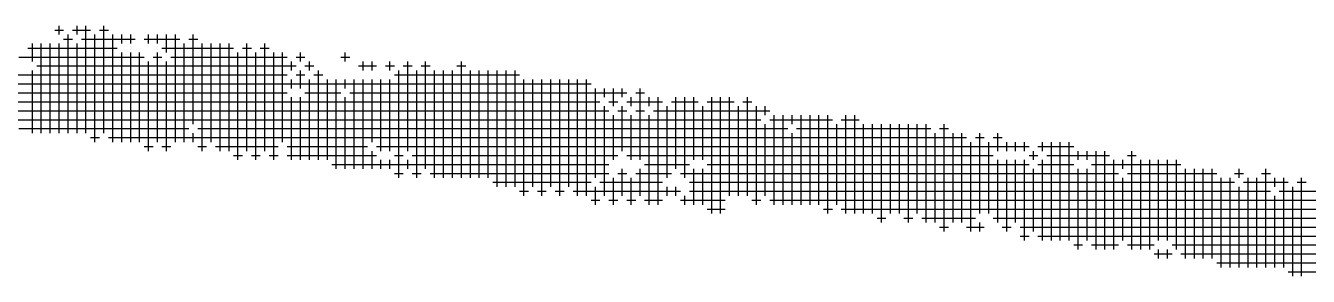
# Model space of a CAD drawing. Header units: feet. Extents: x 0 to 510288, y 0 to 371336.
# Drawn here: x 355453 to 356131, y 87779 to 87911 of the extents above; entities that cross this region are included whole.
import ezdxf

# ---------------------------------------------------------------- set-up
doc = ezdxf.new("R2010")
doc.units = ezdxf.units.FT
doc.header["$LTSCALE"] = 100
doc.header["$MEASUREMENT"] = 0
doc.layers.add('CX-MISC', color=2, linetype='CONTINUOUS')

msp = doc.modelspace()

# ---------------------------------------------------------------- linework, layer by layer
at = {"layer": 'CX-MISC'}
for p, q in [((355468.75, 87908.66, 12271.3), (355473.47, 87908.66, 12271.3)), ((355471.11, 87906.3, 12271.3), (355471.11, 87911.02, 12271.3)), ((355478.2, 87908.66, 12271.3), (355487.65, 87908.66, 12271.3)), ((355480.56, 87906.3, 12271.3), (355480.56, 87911.02, 12271.3)), ((355485.28, 87854.32, 12271.3), (355485.28, 87911.02, 12271.3)), ((355492.37, 87908.66, 12271.3), (355497.1, 87908.66, 12271.3)), ((355494.73, 87854.32, 12271.3), (355494.73, 87911.02, 12271.3)), ((355456.93, 87892.12, 12271.3), (355456.93, 87901.57, 12271.3)), ((355461.66, 87854.32, 12271.3), (355461.66, 87901.57, 12271.3)), ((355466.38, 87854.32, 12271.3), (355466.38, 87901.57, 12271.3)), ((355471.11, 87854.32, 12271.3), (355471.11, 87901.57, 12271.3)), ((355473.47, 87903.94, 12271.3), (355478.2, 87903.94, 12271.3)), ((355475.83, 87854.32, 12271.3), (355475.83, 87906.3, 12271.3)), ((355480.56, 87854.32, 12271.3), (355480.56, 87901.57, 12271.3)), ((355482.92, 87903.94, 12271.3), (355511.27, 87903.94, 12271.3)), ((355490.01, 87849.6, 12271.3), (355490.01, 87906.3, 12271.3)), ((355499.46, 87849.6, 12271.3), (355499.46, 87906.3, 12271.3)), ((355504.18, 87901.57, 12271.3), (355504.18, 87906.3, 12271.3)), ((355508.91, 87901.57, 12271.3), (355508.91, 87906.3, 12271.3)), ((355516, 87903.94, 12271.3), (355534.9, 87903.94, 12271.3)), ((355518.36, 87901.57, 12271.3), (355518.36, 87906.3, 12271.3)), ((355523.08, 87901.57, 12271.3), (355523.08, 87906.3, 12271.3)), ((355527.81, 87896.85, 12271.3), (355527.81, 87906.3, 12271.3)), ((355532.53, 87849.6, 12271.3), (355532.53, 87906.3, 12271.3)), ((355537.26, 87849.6, 12271.3), (355537.26, 87901.57, 12271.3)), ((355539.62, 87903.94, 12271.3), (355544.35, 87903.94, 12271.3)), ((355541.98, 87859.05, 12271.3), (355541.98, 87906.3, 12271.3)), ((355546.71, 87844.87, 12271.3), (355546.71, 87901.57, 12271.3)), ((355551.43, 87849.6, 12271.3), (355551.43, 87901.57, 12271.3)), ((355556.16, 87844.87, 12271.3), (355556.16, 87901.57, 12271.3)), ((355560.88, 87844.87, 12271.3), (355560.88, 87901.57, 12271.3)), ((355570.33, 87844.87, 12271.3), (355570.33, 87901.57, 12271.3)), ((355579.78, 87844.87, 12271.3), (355579.78, 87901.57, 12271.3)), ((355449.85, 87894.49, 12271.3), (355516, 87894.49, 12271.3)), ((355454.57, 87899.21, 12271.3), (355501.82, 87899.21, 12271.3)), ((355504.18, 87849.6, 12271.3), (355504.18, 87896.85, 12271.3)), ((355508.91, 87849.6, 12271.3), (355508.91, 87896.85, 12271.3)), ((355513.63, 87849.6, 12271.3), (355513.63, 87896.85, 12271.3)), ((355520.72, 87894.49, 12271.3), (355525.45, 87894.49, 12271.3)), ((355523.08, 87849.6, 12271.3), (355523.08, 87896.85, 12271.3)), ((355525.45, 87899.21, 12271.3), (355563.25, 87899.21, 12271.3)), ((355530.17, 87894.49, 12271.3), (355591.6, 87894.49, 12271.3)), ((355565.61, 87840.15, 12271.3), (355565.61, 87896.85, 12271.3)), ((355567.97, 87899.21, 12271.3), (355572.7, 87899.21, 12271.3)), ((355575.06, 87840.15, 12271.3), (355575.06, 87896.85, 12271.3)), ((355577.42, 87899.21, 12271.3), (355582.15, 87899.21, 12271.3)), ((355584.51, 87840.15, 12271.3), (355584.51, 87896.85, 12271.3)), ((355589.23, 87849.6, 12271.3), (355589.23, 87896.85, 12271.3)), ((355596.32, 87894.49, 12271.3), (355601.05, 87894.49, 12271.3)), ((355598.68, 87892.12, 12271.3), (355598.68, 87896.85, 12271.3)), ((355619.95, 87894.49, 12271.3), (355624.67, 87894.49, 12271.3)), ((355622.31, 87892.12, 12271.3), (355622.31, 87896.85, 12271.3)), ((355456.93, 87854.32, 12271.3), (355456.93, 87887.4, 12271.3)), ((355459.3, 87889.76, 12271.3), (355596.32, 87889.76, 12271.3)), ((355518.36, 87844.87, 12271.3), (355518.36, 87892.12, 12271.3)), ((355527.81, 87844.87, 12271.3), (355527.81, 87892.12, 12271.3)), ((355593.96, 87887.4, 12271.3), (355593.96, 87892.12, 12271.3)), ((355598.68, 87877.95, 12271.3), (355598.68, 87887.4, 12271.3)), ((355601.05, 87889.76, 12271.3), (355605.77, 87889.76, 12271.3)), ((355603.41, 87887.4, 12271.3), (355603.41, 87892.12, 12271.3)), ((355608.13, 87840.15, 12271.3), (355608.13, 87887.4, 12271.3)), ((355629.4, 87889.76, 12271.3), (355638.85, 87889.76, 12271.3)), ((355631.76, 87887.4, 12271.3), (355631.76, 87892.12, 12271.3)), ((355636.48, 87887.4, 12271.3), (355636.48, 87892.12, 12271.3)), ((355643.57, 87889.76, 12271.3), (355648.3, 87889.76, 12271.3)), ((355645.93, 87887.4, 12271.3), (355645.93, 87892.12, 12271.3)), ((355650.66, 87830.7, 12271.3), (355650.66, 87887.4, 12271.3)), ((355653.02, 87889.76, 12271.3), (355657.75, 87889.76, 12271.3)), ((355655.38, 87844.87, 12271.3), (355655.38, 87892.12, 12271.3)), ((355660.11, 87830.7, 12271.3), (355660.11, 87887.4, 12271.3)), ((355662.47, 87889.76, 12271.3), (355667.2, 87889.76, 12271.3)), ((355664.83, 87835.42, 12271.3), (355664.83, 87892.12, 12271.3)), ((355669.56, 87830.7, 12271.3), (355669.56, 87887.4, 12271.3)), ((355674.28, 87830.7, 12271.3), (355674.28, 87887.4, 12271.3)), ((355679.01, 87830.7, 12271.3), (355679.01, 87887.4, 12271.3)), ((355681.37, 87889.76, 12271.3), (355686.1, 87889.76, 12271.3)), ((355683.73, 87830.7, 12271.3), (355683.73, 87892.12, 12271.3)), ((355688.46, 87830.7, 12271.3), (355688.46, 87887.4, 12271.3)), ((355693.18, 87830.7, 12271.3), (355693.18, 87887.4, 12271.3)), ((355697.91, 87830.7, 12271.3), (355697.91, 87887.4, 12271.3)), ((355702.63, 87825.97, 12271.3), (355702.63, 87887.4, 12271.3)), ((355707.36, 87825.97, 12271.3), (355707.36, 87887.4, 12271.3)), ((355712.08, 87825.97, 12271.3), (355712.08, 87887.4, 12271.3)), ((355246.67, 87885.04, 12271.3), (355591.6, 87885.04, 12271.3)), ((355593.96, 87877.95, 12271.3), (355593.96, 87882.67, 12271.3)), ((355596.32, 87885.04, 12271.3), (355601.05, 87885.04, 12271.3)), ((355603.41, 87840.15, 12271.3), (355603.41, 87882.67, 12271.3)), ((355605.77, 87885.04, 12271.3), (355610.5, 87885.04, 12271.3)), ((355612.86, 87840.15, 12271.3), (355612.86, 87882.67, 12271.3)), ((355617.58, 87835.42, 12271.3), (355617.58, 87882.67, 12271.3)), ((355622.31, 87877.95, 12271.3), (355622.31, 87882.67, 12271.3)), ((355627.03, 87835.42, 12271.3), (355627.03, 87882.67, 12271.3)), ((355631.76, 87835.42, 12271.3), (355631.76, 87882.67, 12271.3)), ((355636.48, 87849.6, 12271.3), (355636.48, 87882.67, 12271.3)), ((355641.21, 87844.87, 12271.3), (355641.21, 87882.67, 12271.3)), ((355645.93, 87844.87, 12271.3), (355645.93, 87882.67, 12271.3)), ((355648.3, 87885.04, 12271.3), (355714.45, 87885.04, 12271.3)), ((355716.81, 87821.25, 12271.3), (355716.81, 87882.67, 12271.3)), ((355721.53, 87825.97, 12271.3), (355721.53, 87882.67, 12271.3)), ((355726.26, 87821.25, 12271.3), (355726.26, 87882.67, 12271.3)), ((355730.98, 87825.97, 12271.3), (355730.98, 87882.67, 12271.3)), ((355735.71, 87821.25, 12271.3), (355735.71, 87882.67, 12271.3)), ((355740.43, 87825.97, 12271.3), (355740.43, 87882.67, 12271.3)), ((355745.16, 87821.25, 12271.3), (355745.16, 87882.67, 12271.3)), ((355749.88, 87821.25, 12271.3), (355749.88, 87882.67, 12271.3)), ((355260.85, 87880.31, 12271.3), (355752.25, 87880.31, 12271.3)), ((355303.37, 87875.59, 12271.3), (355591.6, 87875.59, 12271.3)), ((355601.05, 87875.59, 12271.3), (355619.95, 87875.59, 12271.3)), ((355624.67, 87875.59, 12271.3), (355771.15, 87875.59, 12271.3)), ((355754.61, 87830.7, 12271.3), (355754.61, 87877.95, 12271.3)), ((355759.33, 87873.22, 12271.3), (355759.33, 87877.95, 12271.3)), ((355764.06, 87868.5, 12271.3), (355764.06, 87877.95, 12271.3)), ((355768.78, 87873.22, 12271.3), (355768.78, 87877.95, 12271.3)), ((355775.87, 87875.59, 12271.3), (355780.6, 87875.59, 12271.3)), ((355778.23, 87840.15, 12271.3), (355778.23, 87877.95, 12271.3)), ((355327, 87870.86, 12271.3), (355756.97, 87870.86, 12271.3)), ((355593.96, 87840.15, 12271.3), (355593.96, 87873.22, 12271.3)), ((355598.68, 87840.15, 12271.3), (355598.68, 87873.22, 12271.3)), ((355622.31, 87835.42, 12271.3), (355622.31, 87873.22, 12271.3)), ((355759.33, 87821.25, 12271.3), (355759.33, 87868.5, 12271.3)), ((355761.7, 87870.86, 12271.3), (355766.42, 87870.86, 12271.3)), ((355768.78, 87844.87, 12271.3), (355768.78, 87868.5, 12271.3)), ((355771.15, 87870.86, 12271.3), (355790.05, 87870.86, 12271.3)), ((355773.51, 87868.5, 12271.3), (355773.51, 87873.22, 12271.3)), ((355782.96, 87868.5, 12271.3), (355782.96, 87873.22, 12271.3)), ((355787.68, 87816.52, 12271.3), (355787.68, 87873.22, 12271.3)), ((355792.41, 87830.7, 12271.3), (355792.41, 87868.5, 12271.3)), ((355794.77, 87870.86, 12271.3), (355808.95, 87870.86, 12271.3)), ((355797.13, 87835.42, 12271.3), (355797.13, 87873.22, 12271.3)), ((355801.86, 87830.7, 12271.3), (355801.86, 87873.22, 12271.3)), ((355806.58, 87840.15, 12271.3), (355806.58, 87873.22, 12271.3)), ((355811.31, 87840.15, 12271.3), (355811.31, 87868.5, 12271.3)), ((355813.67, 87870.86, 12271.3), (355827.85, 87870.86, 12271.3)), ((355816.03, 87811.8, 12271.3), (355816.03, 87873.22, 12271.3)), ((355820.76, 87811.8, 12271.3), (355820.76, 87873.22, 12271.3)), ((355825.48, 87821.25, 12271.3), (355825.48, 87873.22, 12271.3)), ((355830.21, 87821.25, 12271.3), (355830.21, 87868.5, 12271.3)), ((355832.57, 87870.86, 12271.3), (355837.3, 87870.86, 12271.3)), ((355834.93, 87821.25, 12271.3), (355834.93, 87873.22, 12271.3)), ((355839.66, 87816.52, 12271.3), (355839.66, 87868.5, 12271.3)), ((355844.38, 87863.77, 12271.3), (355844.38, 87868.5, 12271.3)), ((355383.7, 87866.14, 12271.3), (355761.7, 87866.14, 12271.3)), ((355407.32, 87861.41, 12271.3), (355842.02, 87861.41, 12271.3)), ((355764.06, 87840.15, 12271.3), (355764.06, 87863.77, 12271.3)), ((355766.42, 87866.14, 12271.3), (355771.15, 87866.14, 12271.3)), ((355773.51, 87840.15, 12271.3), (355773.51, 87863.77, 12271.3)), ((355775.87, 87866.14, 12271.3), (355780.6, 87866.14, 12271.3)), ((355782.96, 87816.52, 12271.3), (355782.96, 87863.77, 12271.3)), ((355785.32, 87866.14, 12271.3), (355846.75, 87866.14, 12271.3)), ((355846.75, 87861.41, 12271.3), (355879.82, 87861.41, 12271.3)), ((355849.11, 87816.52, 12271.3), (355849.11, 87863.77, 12271.3)), ((355853.83, 87816.52, 12271.3), (355853.83, 87863.77, 12271.3)), ((355858.56, 87859.05, 12271.3), (355858.56, 87863.77, 12271.3)), ((355863.28, 87816.52, 12271.3), (355863.28, 87863.77, 12271.3)), ((355868.01, 87816.52, 12271.3), (355868.01, 87863.77, 12271.3)), ((355872.73, 87816.52, 12271.3), (355872.73, 87863.77, 12271.3)), ((355877.46, 87811.8, 12271.3), (355877.46, 87863.77, 12271.3)), ((355884.55, 87861.41, 12271.3), (355894, 87861.41, 12271.3)), ((355886.91, 87811.8, 12271.3), (355886.91, 87863.77, 12271.3)), ((355891.63, 87811.8, 12271.3), (355891.63, 87863.77, 12271.3)), ((355449.85, 87856.69, 12271.3), (355539.62, 87856.69, 12271.3)), ((355541.98, 87849.6, 12271.3), (355541.98, 87854.32, 12271.3)), ((355544.35, 87856.69, 12271.3), (355856.2, 87856.69, 12271.3)), ((355844.38, 87821.25, 12271.3), (355844.38, 87859.05, 12271.3)), ((355858.56, 87816.52, 12271.3), (355858.56, 87854.32, 12271.3)), ((355860.92, 87856.69, 12271.3), (355931.8, 87856.69, 12271.3)), ((355882.18, 87816.52, 12271.3), (355882.18, 87859.05, 12271.3)), ((355896.36, 87811.8, 12271.3), (355896.36, 87859.05, 12271.3)), ((355901.08, 87811.8, 12271.3), (355901.08, 87859.05, 12271.3)), ((355905.81, 87807.07, 12271.3), (355905.81, 87859.05, 12271.3)), ((355910.53, 87811.8, 12271.3), (355910.53, 87859.05, 12271.3)), ((355915.26, 87811.8, 12271.3), (355915.26, 87859.05, 12271.3)), ((355919.98, 87807.07, 12271.3), (355919.98, 87859.05, 12271.3)), ((355924.71, 87811.8, 12271.3), (355924.71, 87859.05, 12271.3)), ((355929.43, 87807.07, 12271.3), (355929.43, 87859.05, 12271.3)), ((355934.16, 87807.07, 12271.3), (355934.16, 87854.32, 12271.3)), ((355936.52, 87856.69, 12271.3), (355941.25, 87856.69, 12271.3)), ((355938.88, 87802.35, 12271.3), (355938.88, 87859.05, 12271.3)), ((355943.61, 87807.07, 12271.3), (355943.61, 87854.32, 12271.3)), ((355948.33, 87807.07, 12271.3), (355948.33, 87854.32, 12271.3)), ((355957.78, 87811.8, 12271.3), (355957.78, 87854.32, 12271.3)), ((355967.23, 87844.87, 12271.3), (355967.23, 87854.32, 12271.3)), ((355487.65, 87851.96, 12271.3), (355492.37, 87851.96, 12271.3)), ((355497.1, 87851.96, 12271.3), (355950.7, 87851.96, 12271.3)), ((355516, 87847.24, 12271.3), (355520.72, 87847.24, 12271.3)), ((355525.45, 87847.24, 12271.3), (355530.17, 87847.24, 12271.3)), ((355544.35, 87847.24, 12271.3), (355549.07, 87847.24, 12271.3)), ((355553.8, 87847.24, 12271.3), (355586.87, 87847.24, 12271.3)), ((355591.6, 87847.24, 12271.3), (355634.12, 87847.24, 12271.3)), ((355638.85, 87847.24, 12271.3), (355983.77, 87847.24, 12271.3)), ((355953.06, 87802.35, 12271.3), (355953.06, 87849.6, 12271.3)), ((355955.42, 87851.96, 12271.3), (355960.15, 87851.96, 12271.3)), ((355962.51, 87811.8, 12271.3), (355962.51, 87849.6, 12271.3)), ((355964.87, 87851.96, 12271.3), (355969.6, 87851.96, 12271.3)), ((355971.96, 87844.87, 12271.3), (355971.96, 87849.6, 12271.3)), ((355976.68, 87844.87, 12271.3), (355976.68, 87849.6, 12271.3)), ((355981.41, 87844.87, 12271.3), (355981.41, 87849.6, 12271.3)), ((355988.5, 87847.24, 12271.3), (356007.4, 87847.24, 12271.3)), ((355990.86, 87844.87, 12271.3), (355990.86, 87849.6, 12271.3)), ((355995.58, 87797.62, 12271.3), (355995.58, 87849.6, 12271.3)), ((356000.31, 87797.62, 12271.3), (356000.31, 87849.6, 12271.3)), ((356005.03, 87797.62, 12271.3), (356005.03, 87849.6, 12271.3)), ((355563.25, 87842.51, 12271.3), (355567.97, 87842.51, 12271.3)), ((355572.7, 87842.51, 12271.3), (355577.42, 87842.51, 12271.3)), ((355582.15, 87842.51, 12271.3), (355586.87, 87842.51, 12271.3)), ((355591.6, 87842.51, 12271.3), (355638.85, 87842.51, 12271.3)), ((355636.48, 87835.42, 12271.3), (355636.48, 87844.87, 12271.3)), ((355641.21, 87835.42, 12271.3), (355641.21, 87840.15, 12271.3)), ((355645.93, 87835.42, 12271.3), (355645.93, 87840.15, 12271.3)), ((355648.3, 87842.51, 12271.3), (355653.02, 87842.51, 12271.3)), ((355655.38, 87835.42, 12271.3), (355655.38, 87840.15, 12271.3)), ((355657.75, 87842.51, 12271.3), (355766.42, 87842.51, 12271.3)), ((355771.15, 87842.51, 12271.3), (355964.87, 87842.51, 12271.3)), ((355967.23, 87807.07, 12271.3), (355967.23, 87840.15, 12271.3)), ((355971.96, 87802.35, 12271.3), (355971.96, 87840.15, 12271.3)), ((355976.68, 87807.07, 12271.3), (355976.68, 87840.15, 12271.3)), ((355981.41, 87797.62, 12271.3), (355981.41, 87840.15, 12271.3)), ((355983.77, 87842.51, 12271.3), (355988.5, 87842.51, 12271.3)), ((355986.13, 87840.15, 12271.3), (355986.13, 87844.87, 12271.3)), ((355990.86, 87797.62, 12271.3), (355990.86, 87840.15, 12271.3)), ((355993.22, 87842.51, 12271.3), (356026.3, 87842.51, 12271.3)), ((356009.76, 87840.15, 12271.3), (356009.76, 87844.87, 12271.3)), ((356014.48, 87840.15, 12271.3), (356014.48, 87844.87, 12271.3)), ((356019.21, 87792.9, 12271.3), (356019.21, 87844.87, 12271.3)), ((356023.93, 87792.9, 12271.3), (356023.93, 87844.87, 12271.3)), ((356028.66, 87792.9, 12271.3), (356028.66, 87840.15, 12271.3)), ((356033.38, 87835.42, 12271.3), (356033.38, 87840.15, 12271.3)), ((356035.75, 87842.51, 12271.3), (356040.47, 87842.51, 12271.3)), ((356038.11, 87792.9, 12271.3), (356038.11, 87844.87, 12271.3)), ((356042.83, 87792.9, 12271.3), (356042.83, 87840.15, 12271.3)), ((356047.56, 87792.9, 12271.3), (356047.56, 87840.15, 12271.3)), ((356052.28, 87797.62, 12271.3), (356052.28, 87840.15, 12271.3)), ((356057.01, 87797.62, 12271.3), (356057.01, 87840.15, 12271.3)), ((356061.73, 87792.9, 12271.3), (356061.73, 87840.15, 12271.3)), ((355615.22, 87837.79, 12271.3), (355761.7, 87837.79, 12271.3)), ((355648.3, 87833.06, 12271.3), (355653.02, 87833.06, 12271.3)), ((355657.75, 87833.06, 12271.3), (355662.47, 87833.06, 12271.3)), ((355667.2, 87833.06, 12271.3), (355761.7, 87833.06, 12271.3)), ((355766.42, 87833.06, 12271.3), (355771.15, 87833.06, 12271.3)), ((355768.78, 87821.25, 12271.3), (355768.78, 87835.42, 12271.3)), ((355775.87, 87833.06, 12271.3), (355794.77, 87833.06, 12271.3)), ((355778.23, 87821.25, 12271.3), (355778.23, 87835.42, 12271.3)), ((355780.6, 87837.79, 12271.3), (355804.22, 87837.79, 12271.3)), ((355799.5, 87833.06, 12271.3), (356031.02, 87833.06, 12271.3)), ((355806.58, 87816.52, 12271.3), (355806.58, 87835.42, 12271.3)), ((355811.31, 87816.52, 12271.3), (355811.31, 87835.42, 12271.3)), ((355813.67, 87837.79, 12271.3), (355983.77, 87837.79, 12271.3)), ((355986.13, 87802.35, 12271.3), (355986.13, 87835.42, 12271.3)), ((355988.5, 87837.79, 12271.3), (356007.4, 87837.79, 12271.3)), ((356009.76, 87792.9, 12271.3), (356009.76, 87835.42, 12271.3)), ((356014.48, 87797.62, 12271.3), (356014.48, 87835.42, 12271.3)), ((356016.85, 87837.79, 12271.3), (356064.1, 87837.79, 12271.3)), ((356035.75, 87833.06, 12271.3), (356083, 87833.06, 12271.3)), ((356066.46, 87788.17, 12271.3), (356066.46, 87835.42, 12271.3)), ((356071.18, 87788.17, 12271.3), (356071.18, 87835.42, 12271.3)), ((356075.91, 87788.17, 12271.3), (356075.91, 87835.42, 12271.3)), ((356080.63, 87788.17, 12271.3), (356080.63, 87835.42, 12271.3)), ((356092.45, 87833.06, 12271.3), (356097.17, 87833.06, 12271.3)), ((356094.81, 87830.7, 12271.3), (356094.81, 87835.42, 12271.3)), ((356106.62, 87833.06, 12271.3), (356111.35, 87833.06, 12271.3)), ((356108.98, 87783.45, 12271.3), (356108.98, 87835.42, 12271.3)), ((355700.27, 87828.34, 12271.3), (355752.25, 87828.34, 12271.3)), ((355756.97, 87828.34, 12271.3), (355790.05, 87828.34, 12271.3)), ((355764.06, 87816.52, 12271.3), (355764.06, 87830.7, 12271.3)), ((355773.51, 87816.52, 12271.3), (355773.51, 87830.7, 12271.3)), ((355804.22, 87828.34, 12271.3), (356092.45, 87828.34, 12271.3)), ((356033.38, 87797.62, 12271.3), (356033.38, 87830.7, 12271.3)), ((356085.36, 87783.45, 12271.3), (356085.36, 87830.7, 12271.3)), ((356090.08, 87783.45, 12271.3), (356090.08, 87830.7, 12271.3)), ((356097.17, 87828.34, 12271.3), (356120.8, 87828.34, 12271.3)), ((356099.53, 87783.45, 12271.3), (356099.53, 87830.7, 12271.3)), ((356104.26, 87783.45, 12271.3), (356104.26, 87830.7, 12271.3)), ((356113.71, 87825.97, 12271.3), (356113.71, 87830.7, 12271.3)), ((356118.43, 87783.45, 12271.3), (356118.43, 87830.7, 12271.3)), ((356125.52, 87828.34, 12271.3), (356130.25, 87828.34, 12271.3)), ((356127.88, 87778.72, 12271.3), (356127.88, 87830.7, 12271.3)), ((355714.45, 87823.61, 12271.3), (355719.17, 87823.61, 12271.3)), ((355723.9, 87823.61, 12271.3), (355728.62, 87823.61, 12271.3)), ((355733.35, 87823.61, 12271.3), (355738.07, 87823.61, 12271.3)), ((355742.8, 87823.61, 12271.3), (355799.5, 87823.61, 12271.3)), ((355754.61, 87816.52, 12271.3), (355754.61, 87825.97, 12271.3)), ((355792.41, 87821.25, 12271.3), (355792.41, 87825.97, 12271.3)), ((355797.13, 87821.25, 12271.3), (355797.13, 87825.97, 12271.3)), ((355801.86, 87816.52, 12271.3), (355801.86, 87821.25, 12271.3)), ((355804.22, 87823.61, 12271.3), (356111.35, 87823.61, 12271.3)), ((356094.81, 87783.45, 12271.3), (356094.81, 87825.97, 12271.3)), ((356113.71, 87783.45, 12271.3), (356113.71, 87821.25, 12271.3)), ((356116.07, 87823.61, 12271.3), (356158.6, 87823.61, 12271.3)), ((356123.16, 87778.72, 12271.3), (356123.16, 87825.97, 12271.3)), ((355752.25, 87818.89, 12271.3), (355756.97, 87818.89, 12271.3)), ((355761.7, 87818.89, 12271.3), (355766.42, 87818.89, 12271.3)), ((355771.15, 87818.89, 12271.3), (355775.87, 87818.89, 12271.3)), ((355780.6, 87818.89, 12271.3), (355790.05, 87818.89, 12271.3)), ((355799.5, 87818.89, 12271.3), (355823.12, 87818.89, 12271.3)), ((355813.67, 87814.16, 12271.3), (355823.12, 87814.16, 12271.3)), ((355837.3, 87818.89, 12271.3), (355842.02, 87818.89, 12271.3)), ((355846.75, 87818.89, 12271.3), (356186.95, 87818.89, 12271.3)), ((355875.1, 87814.16, 12271.3), (355879.82, 87814.16, 12271.3)), ((355884.55, 87814.16, 12271.3), (356229.47, 87814.16, 12271.3)), ((355903.45, 87809.44, 12271.3), (355908.17, 87809.44, 12271.3)), ((355917.62, 87809.44, 12271.3), (355922.35, 87809.44, 12271.3)), ((355927.07, 87809.44, 12271.3), (355955.42, 87809.44, 12271.3)), ((355957.78, 87802.35, 12271.3), (355957.78, 87807.07, 12271.3)), ((355964.87, 87809.44, 12271.3), (356243.65, 87809.44, 12271.3)), ((355936.52, 87804.71, 12271.3), (355941.25, 87804.71, 12271.3)), ((355950.7, 87804.71, 12271.3), (355960.15, 87804.71, 12271.3)), ((355969.6, 87804.71, 12271.3), (355974.32, 87804.71, 12271.3)), ((355979.05, 87804.71, 12271.3), (356281.45, 87804.71, 12271.3)), ((355979.05, 87799.99, 12271.3), (355983.77, 87799.99, 12271.3)), ((355988.5, 87799.99, 12271.3), (356300.35, 87799.99, 12271.3)), ((356007.4, 87795.26, 12271.3), (356012.12, 87795.26, 12271.3)), ((356016.85, 87795.26, 12271.3), (356031.02, 87795.26, 12271.3)), ((356035.75, 87795.26, 12271.3), (356049.92, 87795.26, 12271.3)), ((356052.28, 87788.17, 12271.3), (356052.28, 87792.9, 12271.3)), ((356057.01, 87788.17, 12271.3), (356057.01, 87792.9, 12271.3)), ((356059.37, 87795.26, 12271.3), (356338.15, 87795.26, 12271.3)), ((356049.92, 87790.54, 12271.3), (356059.37, 87790.54, 12271.3)), ((356064.1, 87790.54, 12271.3), (356153.87, 87790.54, 12271.3)), ((356083, 87785.81, 12271.3), (356158.6, 87785.81, 12271.3)), ((356120.8, 87781.09, 12271.3), (356153.87, 87781.09, 12271.3))]:
    msp.add_line(p, q, dxfattribs=at)

doc.saveas('drawing.dxf')
